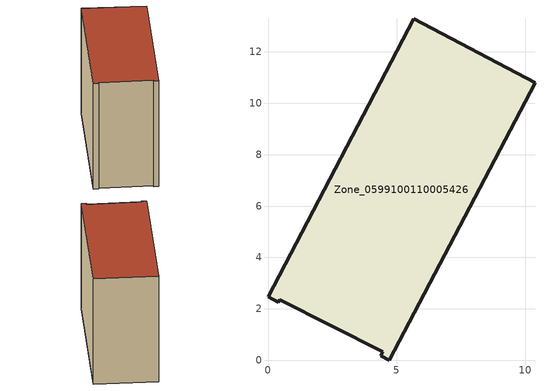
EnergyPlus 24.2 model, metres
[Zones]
Zone_0599100110005426
 floor ground (C_G): 4.38,0.18 4.46,0.33 0.45,2.36 0.41,2.26 0,2.47 5.67,13.29 10.38,10.8 4.72,0 z0
 wall outside (C_F): 4.72,0 10.38,10.8 5.67,13.29 0,2.47 0.41,2.26 0.45,2.36 4.46,0.33 4.38,0.18 4.72,0 z0:9.85
 roof outside (C_R): 4.46,0.33 4.38,0.18 4.72,0 10.38,10.8 5.67,13.29 0,2.47 0.41,2.26 0.45,2.36 z9.85
[BUILDING]
Pand.0599100110005426: North Axis=0; Terrain=City; Loads Convergence Tolerance Value=0.04; Temperature Convergence Tolerance Value=0.4; Solar Distribution=FullExterior; Maximum Number of Warmup Days=25; Minimum Number of Warmup Days=1
[Site:Location]
Rotterdam.The.Hague.AP_ZH_NLD Design_Conditions: Latitude=51.96; Longitude=4.45; Time Zone=1; Elevation=-4.5
[SITE:GROUNDTEMPERATURE:BUILDINGSURFACE]
18, 18, 18, 18, 18, 18, 18, 18, 18, 18, 18, 18
[MATERIAL] Thermal Absorptance=0.9; Solar Absorptance=0.7; Visible Absorptance=0.7
Name | Roughness | Thickness | Conductivity | Density | Specific Heat
G.TC.2015-2018 | MediumSmooth | 0.15 | 0.0428571 | 540 | 1210
F.TC.2015-2018 | Rough | 0.3 | 0.0666667 | 1920 | 840
R.TC.2015-2018 | MediumRough | 0.2 | 0.0333333 | 1500 | 1000
[CONSTRUCTION]
C_G: G.TC.2015-2018
C_F: F.TC.2015-2018
C_R: R.TC.2015-2018
[ZONE]
Zone_0599100110005426: Type=1; Multiplier=1; Ceiling Height=Autocalculate; Volume=Autocalculate; Floor Area=autocalculate; Part of Total Floor Area=Yes
[ZONEINFILTRATION:DESIGNFLOWRATE]
Infil_Zone_0599100110005426: Zone or ZoneList or Space or SpaceList=Zone_0599100110005426; Schedule=AlwaysOn; Design Flow Rate Calculation Method=Flow/Area; Flow Rate per Floor Area=0.0015; Constant Term Coefficient=1; Temperature Term Coefficient=0; Velocity Term Coefficient=0; Velocity Squared Term Coefficient=0
[HVACTEMPLATE:ZONE:IDEALLOADSAIRSYSTEM]
Zone_0599100110005426: Maximum Heating Supply Air Temperature=50; Minimum Cooling Supply Air Temperature=13; Maximum Heating Supply Air Humidity Ratio=0.0156; Minimum Cooling Supply Air Humidity Ratio=0.0077; Heating Limit=NoLimit; Cooling Limit=NoLimit; Dehumidification Control Type=ConstantSensibleHeatRatio; Cooling Sensible Heat Ratio=0.7; Dehumidification Setpoint=60; Humidification Control Type=None; Humidification Setpoint=30; Outdoor Air Method=None; Outdoor Air Flow Rate per Person=0.00944; Outdoor Air Flow Rate per Zone Floor Area=0; Outdoor Air Flow Rate per Zone=0; Demand Controlled Ventilation Type=None; Outdoor Air Economizer Type=NoEconomizer; Heat Recovery Type=None; Sensible Heat Recovery Effectiveness=0.7; Latent Heat Recovery Effectiveness=0.65
[ZONECONTROL:THERMOSTAT]
ThermostatControl_Zone_0599100110005426: Zone or ZoneList=Zone_0599100110005426; Control Type Schedule=DualSetpointControlType; Control 1=Thermostat_Zone_0599100110005426; Temperature Difference Between Cutout And Setpoint=0
[THERMOSTATSETPOINT:DUALSETPOINT]
Thermostat_Zone_0599100110005426: Heating Setpoint Temperature Schedule=HeatingSetpoint_Zone_0599100110005426; Cooling Setpoint Temperature Schedule=CoolingSetpoint_Zone_0599100110005426
[SCHEDULE:COMPACT]
HeatingSetpoint_Zone_0599100110005426: Through: 12/31, For: AllDays, Until: 24:00, 21
CoolingSetpoint_Zone_0599100110005426: Through: 12/31, For: AllDays, Until: 24:00, 24
DualSetpointControlType: Through: 12/31, For: AllDays, Until: 24:00, 4
AlwaysOn: Through: 12/31, For: AllDays, Until: 24:00, 1
